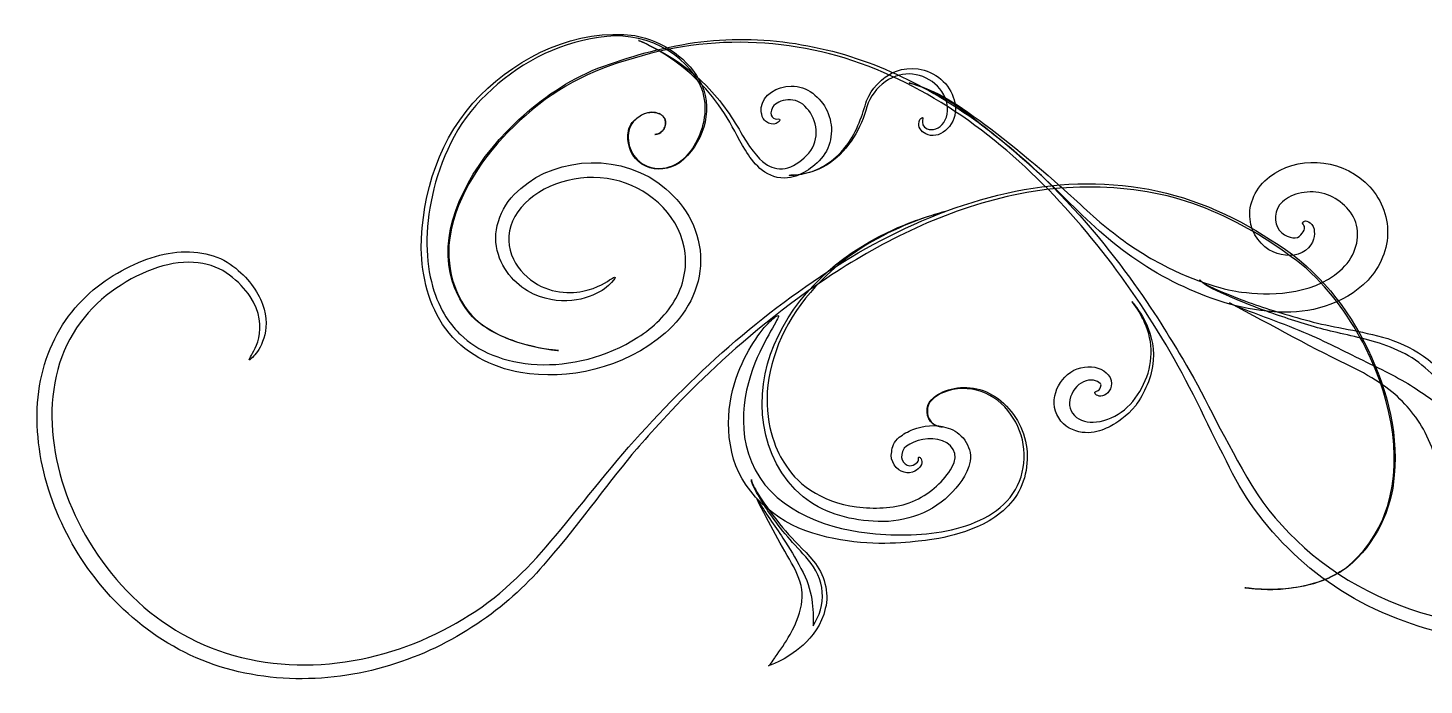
# Model space of a CAD drawing. Header units: centimetres. Extents: x -11.1 to 11.1, y -1.4 to 1.4.
# Drawn here: x -11.106 to -6.899, y -1.283 to 0.696 of the extents above; entities that cross this region are included whole.
import ezdxf

# ---------------------------------------------------------------- set-up
doc = ezdxf.new("R2010")
doc.units = ezdxf.units.CM
doc.header["$MEASUREMENT"] = 0
doc.layers.add('Camada 1', color=7, linetype='Continuous')

msp = doc.modelspace()

# ---------------------------------------------------------------- linework, layer by layer
at = {"layer": 'Camada 1'}
for points, knots in [([(-9.184, 0.21164), (-9.31034, 0.32224), (-9.51052, 0.31025), (-9.62085, 0.21304), (-9.62085, 0.21304), (-9.67858, 0.16719), (-9.70853, 0.08972), (-9.69171, 0.02624), (-9.69171, 0.02624), (-9.67726, -0.03819), (-9.62964, -0.08235), (-9.5827, -0.10526), (-9.5827, -0.10526), (-9.48798, -0.14781), (-9.40363, -0.11516), (-9.36908, -0.08907), (-9.36908, -0.08907), (-9.33283, -0.06081), (-9.32966, -0.04525), (-9.34791, -0.05933), (-9.34791, -0.05933), (-9.36013, -0.06698), (-9.38739, -0.08746), (-9.43422, -0.09661), (-9.43422, -0.09661), (-9.47952, -0.10576), (-9.54823, -0.10169), (-9.60191, -0.05383), (-9.60191, -0.05383), (-9.62839, -0.03078), (-9.65025, 0.0021), (-9.65565, 0.04068), (-9.65565, 0.04068), (-9.66134, 0.07912), (-9.64925, 0.12177), (-9.61993, 0.15554), (-9.61993, 0.15554), (-9.56056, 0.22483), (-9.4479, 0.26201), (-9.34111, 0.2392), (-9.34111, 0.2392), (-9.24406, 0.2197), (-9.14931, 0.14006), (-9.12873, 0.03605), (-9.12873, 0.03605), (-9.11801, -0.01541), (-9.12751, -0.07066), (-9.15355, -0.11823), (-9.15355, -0.11823), (-9.17977, -0.1657), (-9.2216, -0.20538), (-9.26822, -0.23552), (-9.26822, -0.23552), (-9.36209, -0.29637), (-9.47377, -0.32209), (-9.57138, -0.31765), (-9.57138, -0.31765), (-9.66957, -0.31326), (-9.75355, -0.27595), (-9.80265, -0.22719), (-9.80265, -0.22719), (-9.82768, -0.20396), (-9.86623, -0.15615), (-9.88666, -0.08183), (-9.88666, -0.08183), (-9.90806, -0.00822), (-9.91076, 0.0888), (-9.88743, 0.19249), (-9.88743, 0.19249), (-9.86409, 0.29512), (-9.81618, 0.40947), (-9.7245, 0.49628), (-9.7245, 0.49628), (-9.63571, 0.58341), (-9.51551, 0.65053), (-9.38636, 0.6672), (-9.38636, 0.6672), (-9.25695, 0.69191), (-9.12006, 0.62241), (-9.07542, 0.51247), (-9.07542, 0.51247), (-9.05409, 0.45635), (-9.06791, 0.39568), (-9.09399, 0.34991), (-9.09399, 0.34991), (-9.1159, 0.30263), (-9.1699, 0.26376), (-9.22165, 0.27472), (-9.22165, 0.27472), (-9.27391, 0.28374), (-9.30023, 0.33393), (-9.29692, 0.3718), (-9.29692, 0.3718), (-9.2984, 0.39051), (-9.28676, 0.41339), (-9.27237, 0.42236), (-9.27237, 0.42236), (-9.26004, 0.43305), (-9.24308, 0.44207), (-9.22736, 0.44218), (-9.22736, 0.44218), (-9.21929, 0.44223), (-9.21122, 0.44115), (-9.20408, 0.43808), (-9.20408, 0.43808), (-9.21609, 0.44372), (-9.22959, 0.44308), (-9.24086, 0.44059), (-9.24086, 0.44059), (-9.26187, 0.43437), (-9.27113, 0.42514), (-9.28494, 0.41162), (-9.28494, 0.41162), (-9.29854, 0.39643), (-9.29828, 0.37662), (-9.29806, 0.36111), (-9.29806, 0.36111), (-9.29679, 0.3279), (-9.27684, 0.29438), (-9.24408, 0.27978), (-9.24408, 0.27978), (-9.21212, 0.26433), (-9.1719, 0.27041), (-9.14362, 0.28904), (-9.14362, 0.28904), (-9.07208, 0.34548), (-9.04088, 0.44213), (-9.0756, 0.5246), (-9.0756, 0.5246), (-9.11336, 0.603), (-9.19069, 0.65766), (-9.2775, 0.67316), (-9.2775, 0.67316), (-9.45347, 0.69631), (-9.62432, 0.61186), (-9.74354, 0.49295), (-9.74354, 0.49295), (-9.8649, 0.36944), (-9.92023, 0.19871), (-9.92076, 0.03178), (-9.92076, 0.03178), (-9.91925, -0.05188), (-9.89941, -0.13893), (-9.84694, -0.21026), (-9.84694, -0.21026), (-9.79458, -0.28199), (-9.70909, -0.32657), (-9.62162, -0.34152), (-9.62162, -0.34152), (-9.48033, -0.36586), (-9.3114, -0.33041), (-9.18598, -0.22285), (-9.18598, -0.22285), (-9.1238, -0.16956), (-9.07869, -0.08892), (-9.07911, -0.0046), (-9.07911, -0.0046), (-9.07796, 0.0799), (-9.12114, 0.15994), (-9.184, 0.21164)], [0, 0, 0, 0, 0.0243902, 0.0243902, 0.0243902, 0.0243902, 0.0487805, 0.0487805, 0.0487805, 0.0487805, 0.0731707, 0.0731707, 0.0731707, 0.0731707, 0.097561, 0.097561, 0.097561, 0.097561, 0.1219512, 0.1219512, 0.1219512, 0.1219512, 0.1463415, 0.1463415, 0.1463415, 0.1463415, 0.1707317, 0.1707317, 0.1707317, 0.1707317, 0.195122, 0.195122, 0.195122, 0.195122, 0.2195122, 0.2195122, 0.2195122, 0.2195122, 0.2439024, 0.2439024, 0.2439024, 0.2439024, 0.2682927, 0.2682927, 0.2682927, 0.2682927, 0.2926829, 0.2926829, 0.2926829, 0.2926829, 0.3170732, 0.3170732, 0.3170732, 0.3170732, 0.3414634, 0.3414634, 0.3414634, 0.3414634, 0.3658537, 0.3658537, 0.3658537, 0.3658537, 0.3902439, 0.3902439, 0.3902439, 0.3902439, 0.4146341, 0.4146341, 0.4146341, 0.4146341, 0.4390244, 0.4390244, 0.4390244, 0.4390244, 0.4634146, 0.4634146, 0.4634146, 0.4634146, 0.4878049, 0.4878049, 0.4878049, 0.4878049, 0.5121951, 0.5121951, 0.5121951, 0.5121951, 0.5365854, 0.5365854, 0.5365854, 0.5365854, 0.5609756, 0.5609756, 0.5609756, 0.5609756, 0.5853659, 0.5853659, 0.5853659, 0.5853659, 0.6097561, 0.6097561, 0.6097561, 0.6097561, 0.6341463, 0.6341463, 0.6341463, 0.6341463, 0.6585366, 0.6585366, 0.6585366, 0.6585366, 0.6829268, 0.6829268, 0.6829268, 0.6829268, 0.7073171, 0.7073171, 0.7073171, 0.7073171, 0.7317073, 0.7317073, 0.7317073, 0.7317073, 0.7560976, 0.7560976, 0.7560976, 0.7560976, 0.7804878, 0.7804878, 0.7804878, 0.7804878, 0.804878, 0.804878, 0.804878, 0.804878, 0.8292683, 0.8292683, 0.8292683, 0.8292683, 0.8536585, 0.8536585, 0.8536585, 0.8536585, 0.8780488, 0.8780488, 0.8780488, 0.8780488, 0.902439, 0.902439, 0.902439, 0.902439, 0.9268293, 0.9268293, 0.9268293, 0.9268293, 0.9512195, 0.9512195, 0.9512195, 0.9512195, 1, 1, 1, 1]), ([(-5.94283, -0.19508), (-6.01249, -0.12732), (-6.09737, -0.08041), (-6.18225, -0.07303), (-6.18225, -0.07303), (-6.34793, -0.06321), (-6.45308, -0.18363), (-6.44612, -0.25768), (-6.44612, -0.25768), (-6.44506, -0.29443), (-6.4308, -0.31483), (-6.42577, -0.32282), (-6.42577, -0.32282), (-6.42016, -0.33102), (-6.4199, -0.32663), (-6.42503, -0.30962), (-6.42503, -0.30962), (-6.43082, -0.29025), (-6.44609, -0.23038), (-6.39066, -0.17521), (-6.39066, -0.17521), (-6.33909, -0.1229), (-6.23149, -0.07335), (-6.11854, -0.1206), (-6.11854, -0.1206), (-6.01175, -0.16397), (-5.89102, -0.26821), (-5.86883, -0.41656), (-5.86883, -0.41656), (-5.84557, -0.56534), (-5.92725, -0.73266), (-6.05676, -0.85931), (-6.05676, -0.85931), (-6.17598, -0.97697), (-6.34505, -1.06987), (-6.52973, -1.09537), (-6.52973, -1.09537), (-6.71444, -1.12215), (-6.90877, -1.08254), (-7.06879, -0.99943), (-7.06879, -0.99943), (-7.23029, -0.91714), (-7.35716, -0.79165), (-7.43286, -0.65701), (-7.43286, -0.65701), (-7.5112, -0.52334), (-7.56785, -0.39671), (-7.62542, -0.30228), (-7.62542, -0.30228), (-7.68212, -0.20856), (-7.81738, 0.02646), (-8.06386, 0.26292), (-8.06386, 0.26292), (-8.18729, 0.37952), (-8.34064, 0.49475), (-8.52286, 0.57187), (-8.52286, 0.57187), (-8.70415, 0.6486), (-8.91558, 0.68239), (-9.11656, 0.64913), (-9.11656, 0.64913), (-9.21657, 0.63251), (-9.31457, 0.60431), (-9.40551, 0.56804), (-9.40551, 0.56804), (-9.49507, 0.52891), (-9.5736, 0.47181), (-9.63932, 0.40858), (-9.63932, 0.40858), (-9.76994, 0.28317), (-9.85509, 0.12222), (-9.83786, -0.01621), (-9.83786, -0.01621), (-9.83027, -0.08413), (-9.79775, -0.14258), (-9.75949, -0.18083), (-9.75949, -0.18083), (-9.71866, -0.21806), (-9.6707, -0.2366), (-9.63254, -0.2497), (-9.63254, -0.2497), (-9.56613, -0.2711), (-9.52208, -0.27394), (-9.51041, -0.27489), (-9.51041, -0.27489), (-9.60471, -0.2646), (-9.70459, -0.23502), (-9.76899, -0.16959), (-9.76899, -0.16959), (-9.8308, -0.09881), (-9.85143, 0.00117), (-9.82953, 0.09277), (-9.82953, 0.09277), (-9.80133, 0.21813), (-9.7193, 0.32854), (-9.62358, 0.41739), (-9.62358, 0.41739), (-9.52642, 0.50804), (-9.40961, 0.57177), (-9.2792, 0.60514), (-9.2792, 0.60514), (-9.02396, 0.68552), (-8.74395, 0.66298), (-8.50572, 0.5522), (-8.50572, 0.5522), (-8.26561, 0.44375), (-8.06601, 0.26462), (-7.90075, 0.06346), (-7.90075, 0.06346), (-7.81804, -0.03772), (-7.74335, -0.14556), (-7.67675, -0.25822), (-7.67675, -0.25822), (-7.60894, -0.3703), (-7.5561, -0.49015), (-7.4944, -0.609), (-7.4944, -0.609), (-7.40415, -0.80527), (-7.22098, -0.99275), (-6.98145, -1.08226), (-6.98145, -1.08226), (-6.74629, -1.17743), (-6.45342, -1.17031), (-6.22826, -1.0421), (-6.22826, -1.0421), (-6.11457, -0.98143), (-6.01744, -0.89716), (-5.94484, -0.80009), (-5.94484, -0.80009), (-5.87253, -0.7036), (-5.82366, -0.59073), (-5.82228, -0.47817), (-5.82228, -0.47817), (-5.81832, -0.36491), (-5.87219, -0.26207), (-5.94283, -0.19508)], [0, 0, 0, 0, 0.0285714, 0.0285714, 0.0285714, 0.0285714, 0.0571429, 0.0571429, 0.0571429, 0.0571429, 0.0857143, 0.0857143, 0.0857143, 0.0857143, 0.1142857, 0.1142857, 0.1142857, 0.1142857, 0.1428571, 0.1428571, 0.1428571, 0.1428571, 0.1714286, 0.1714286, 0.1714286, 0.1714286, 0.2, 0.2, 0.2, 0.2, 0.2285714, 0.2285714, 0.2285714, 0.2285714, 0.2571429, 0.2571429, 0.2571429, 0.2571429, 0.2857143, 0.2857143, 0.2857143, 0.2857143, 0.3142857, 0.3142857, 0.3142857, 0.3142857, 0.3428571, 0.3428571, 0.3428571, 0.3428571, 0.3714286, 0.3714286, 0.3714286, 0.3714286, 0.4, 0.4, 0.4, 0.4, 0.4285714, 0.4285714, 0.4285714, 0.4285714, 0.4571429, 0.4571429, 0.4571429, 0.4571429, 0.4857143, 0.4857143, 0.4857143, 0.4857143, 0.5142857, 0.5142857, 0.5142857, 0.5142857, 0.5428571, 0.5428571, 0.5428571, 0.5428571, 0.5714286, 0.5714286, 0.5714286, 0.5714286, 0.6, 0.6, 0.6, 0.6, 0.6285714, 0.6285714, 0.6285714, 0.6285714, 0.6571429, 0.6571429, 0.6571429, 0.6571429, 0.6857143, 0.6857143, 0.6857143, 0.6857143, 0.7142857, 0.7142857, 0.7142857, 0.7142857, 0.7428571, 0.7428571, 0.7428571, 0.7428571, 0.7714286, 0.7714286, 0.7714286, 0.7714286, 0.8, 0.8, 0.8, 0.8, 0.8285714, 0.8285714, 0.8285714, 0.8285714, 0.8571429, 0.8571429, 0.8571429, 0.8571429, 0.8857143, 0.8857143, 0.8857143, 0.8857143, 0.9142857, 0.9142857, 0.9142857, 0.9142857, 0.9428571, 0.9428571, 0.9428571, 0.9428571, 1, 1, 1, 1]), ([(-9.26401, 0.65786), (-9.26475, 0.6582), (-9.26544, 0.65857), (-9.26618, 0.65892), (-9.26618, 0.65892), (-9.26629, 0.65889), (-9.26539, 0.65844), (-9.26401, 0.65786)], [0, 0, 0, 0, 0.3333333, 0.3333333, 0.3333333, 0.3333333, 1, 1, 1, 1]), ([(-8.69791, 0.44622), (-8.71767, 0.48739), (-8.75794, 0.52216), (-8.80626, 0.52126), (-8.80626, 0.52126), (-8.84965, 0.52118), (-8.89135, 0.49388), (-8.89635, 0.45675), (-8.89635, 0.45675), (-8.89738, 0.44926), (-8.89619, 0.43939), (-8.89511, 0.43619), (-8.89511, 0.43619), (-8.89334, 0.42629), (-8.88857, 0.41918), (-8.88318, 0.41513), (-8.88318, 0.41513), (-8.8727, 0.40637), (-8.85976, 0.40516), (-8.85143, 0.40804), (-8.85143, 0.40804), (-8.83526, 0.41664), (-8.83892, 0.42317), (-8.84564, 0.42209), (-8.84564, 0.42209), (-8.8545, 0.4187), (-8.87832, 0.43019), (-8.86141, 0.45852), (-8.86141, 0.45852), (-8.84598, 0.48114), (-8.78997, 0.49427), (-8.75888, 0.45363), (-8.75888, 0.45363), (-8.72747, 0.42207), (-8.71819, 0.35925), (-8.75314, 0.31949), (-8.75314, 0.31949), (-8.77079, 0.29909), (-8.79338, 0.28155), (-8.81582, 0.27485), (-8.81582, 0.27485), (-8.83863, 0.2676), (-8.86175, 0.27437), (-8.87734, 0.28348), (-8.87734, 0.28348), (-8.89417, 0.29144), (-8.9252, 0.3246), (-8.95253, 0.37272), (-8.95253, 0.37272), (-8.97936, 0.4209), (-9.01611, 0.47593), (-9.06146, 0.52152), (-9.06146, 0.52152), (-9.14353, 0.60814), (-9.24863, 0.65106), (-9.26403, 0.65789), (-9.26403, 0.65789), (-9.23614, 0.64495), (-9.20897, 0.63085), (-9.18312, 0.6145), (-9.18312, 0.6145), (-9.11221, 0.56828), (-9.05183, 0.50838), (-9.00733, 0.43879), (-9.00733, 0.43879), (-8.98431, 0.40479), (-8.96804, 0.36629), (-8.94433, 0.32819), (-8.94433, 0.32819), (-8.9216, 0.29334), (-8.88914, 0.24487), (-8.82596, 0.24379), (-8.82596, 0.24379), (-8.80225, 0.24424), (-8.78, 0.25318), (-8.7613, 0.26472), (-8.7613, 0.26472), (-8.74299, 0.27631), (-8.72508, 0.28949), (-8.70997, 0.31002), (-8.70997, 0.31002), (-8.68056, 0.34978), (-8.67794, 0.4042), (-8.69791, 0.44622)], [0, 0, 0, 0, 0.0454545, 0.0454545, 0.0454545, 0.0454545, 0.0909091, 0.0909091, 0.0909091, 0.0909091, 0.1363636, 0.1363636, 0.1363636, 0.1363636, 0.1818182, 0.1818182, 0.1818182, 0.1818182, 0.2272727, 0.2272727, 0.2272727, 0.2272727, 0.2727273, 0.2727273, 0.2727273, 0.2727273, 0.3181818, 0.3181818, 0.3181818, 0.3181818, 0.3636364, 0.3636364, 0.3636364, 0.3636364, 0.4090909, 0.4090909, 0.4090909, 0.4090909, 0.4545455, 0.4545455, 0.4545455, 0.4545455, 0.5, 0.5, 0.5, 0.5, 0.5454545, 0.5454545, 0.5454545, 0.5454545, 0.5909091, 0.5909091, 0.5909091, 0.5909091, 0.6363636, 0.6363636, 0.6363636, 0.6363636, 0.6818182, 0.6818182, 0.6818182, 0.6818182, 0.7272727, 0.7272727, 0.7272727, 0.7272727, 0.7727273, 0.7727273, 0.7727273, 0.7727273, 0.8181818, 0.8181818, 0.8181818, 0.8181818, 0.8636364, 0.8636364, 0.8636364, 0.8636364, 0.9090909, 0.9090909, 0.9090909, 0.9090909, 1, 1, 1, 1]), ([(-8.3121, 0.46154), (-8.3153, 0.50972), (-8.35671, 0.55605), (-8.40521, 0.56888), (-8.40521, 0.56888), (-8.45408, 0.58425), (-8.50086, 0.56539), (-8.5225, 0.54769), (-8.5225, 0.54769), (-8.53388, 0.53949), (-8.56248, 0.51697), (-8.57902, 0.47715), (-8.57902, 0.47715), (-8.59116, 0.43701), (-8.60646, 0.38465), (-8.63855, 0.34361), (-8.63855, 0.34361), (-8.6689, 0.30144), (-8.71377, 0.2723), (-8.75042, 0.26201), (-8.75042, 0.26201), (-8.7732, 0.25526), (-8.79151, 0.25336), (-8.80209, 0.25272), (-8.80209, 0.25272), (-8.77955, 0.25388), (-8.75706, 0.25806), (-8.73565, 0.26582), (-8.73565, 0.26582), (-8.66808, 0.29074), (-8.62114, 0.34951), (-8.59465, 0.4115), (-8.59465, 0.4115), (-8.58031, 0.44359), (-8.57711, 0.4764), (-8.55652, 0.50109), (-8.55652, 0.50109), (-8.53803, 0.52668), (-8.51075, 0.54665), (-8.47987, 0.55406), (-8.47987, 0.55406), (-8.43042, 0.56882), (-8.36205, 0.53916), (-8.34223, 0.48553), (-8.34223, 0.48553), (-8.33114, 0.46008), (-8.33315, 0.43129), (-8.34601, 0.41184), (-8.34601, 0.41184), (-8.35913, 0.39189), (-8.38109, 0.3858), (-8.39647, 0.39266), (-8.39647, 0.39266), (-8.41031, 0.39732), (-8.41174, 0.41158), (-8.41073, 0.41817), (-8.41073, 0.41817), (-8.40959, 0.42494), (-8.40822, 0.42854), (-8.41282, 0.42603), (-8.41282, 0.42603), (-8.41586, 0.4246), (-8.42094, 0.41815), (-8.42134, 0.40679), (-8.42134, 0.40679), (-8.42272, 0.39573), (-8.41174, 0.37896), (-8.39345, 0.3748), (-8.39345, 0.3748), (-8.35411, 0.3601), (-8.30411, 0.40955), (-8.3121, 0.46154)], [0, 0, 0, 0, 0.0526316, 0.0526316, 0.0526316, 0.0526316, 0.1052632, 0.1052632, 0.1052632, 0.1052632, 0.1578947, 0.1578947, 0.1578947, 0.1578947, 0.2105263, 0.2105263, 0.2105263, 0.2105263, 0.2631579, 0.2631579, 0.2631579, 0.2631579, 0.3157895, 0.3157895, 0.3157895, 0.3157895, 0.3684211, 0.3684211, 0.3684211, 0.3684211, 0.4210526, 0.4210526, 0.4210526, 0.4210526, 0.4736842, 0.4736842, 0.4736842, 0.4736842, 0.5263158, 0.5263158, 0.5263158, 0.5263158, 0.5789474, 0.5789474, 0.5789474, 0.5789474, 0.6315789, 0.6315789, 0.6315789, 0.6315789, 0.6842105, 0.6842105, 0.6842105, 0.6842105, 0.7368421, 0.7368421, 0.7368421, 0.7368421, 0.7894737, 0.7894737, 0.7894737, 0.7894737, 0.8421053, 0.8421053, 0.8421053, 0.8421053, 0.8947368, 0.8947368, 0.8947368, 0.8947368, 1, 1, 1, 1]), ([(-7.07702, 0.23143), (-7.156, 0.30588), (-7.28596, 0.31004), (-7.36438, 0.24805), (-7.36438, 0.24805), (-7.40558, 0.21797), (-7.42992, 0.16486), (-7.42349, 0.12039), (-7.42349, 0.12039), (-7.41976, 0.07536), (-7.38912, 0.03662), (-7.35409, 0.02167), (-7.35409, 0.02167), (-7.32382, 0.00706), (-7.28228, 0.00635), (-7.25659, 0.02606), (-7.25659, 0.02606), (-7.22846, 0.04791), (-7.22804, 0.07249), (-7.23063, 0.09043), (-7.23063, 0.09043), (-7.23621, 0.11416), (-7.25862, 0.1171), (-7.26182, 0.11366), (-7.26182, 0.11366), (-7.26743, 0.11157), (-7.265, 0.10683), (-7.26134, 0.1012), (-7.26134, 0.1012), (-7.25562, 0.0949), (-7.26118, 0.08067), (-7.27531, 0.06815), (-7.27531, 0.06815), (-7.28722, 0.05907), (-7.31701, 0.06458), (-7.33548, 0.08733), (-7.33548, 0.08733), (-7.35263, 0.10794), (-7.35268, 0.14985), (-7.32558, 0.17268), (-7.32558, 0.17268), (-7.29806, 0.19787), (-7.24451, 0.21147), (-7.19816, 0.19618), (-7.19816, 0.19618), (-7.15501, 0.18314), (-7.11376, 0.14705), (-7.10267, 0.1018), (-7.10267, 0.1018), (-7.09084, 0.05605), (-7.11026, 0.00097), (-7.15249, -0.03486), (-7.15249, -0.03486), (-7.24054, -0.11241), (-7.37321, -0.10886), (-7.44922, -0.09921), (-7.44922, -0.09921), (-7.48883, -0.09476), (-7.58384, -0.07167), (-7.69168, -0.01457), (-7.69168, -0.01457), (-7.74573, 0.01348), (-7.80169, 0.05126), (-7.8557, 0.09481), (-7.8557, 0.09481), (-7.91012, 0.13892), (-7.95979, 0.18927), (-8.01265, 0.23462), (-8.01265, 0.23462), (-8.11695, 0.32606), (-8.22397, 0.41001), (-8.30586, 0.46449), (-8.30586, 0.46449), (-8.38838, 0.51913), (-8.45109, 0.53003), (-8.45056, 0.53048), (-8.45056, 0.53048), (-8.3874, 0.51373), (-8.33004, 0.47846), (-8.27628, 0.43848), (-8.27628, 0.43848), (-8.20363, 0.38313), (-8.13251, 0.32405), (-8.06512, 0.26314), (-8.06512, 0.26314), (-7.99665, 0.20197), (-7.9364, 0.1364), (-7.86409, 0.07272), (-7.86409, 0.07272), (-7.79233, 0.01083), (-7.71084, -0.04346), (-7.62245, -0.08397), (-7.62245, -0.08397), (-7.53408, -0.1244), (-7.43811, -0.15612), (-7.33236, -0.15993), (-7.33236, -0.15993), (-7.24888, -0.16273), (-7.14302, -0.14194), (-7.06786, -0.06293), (-7.06786, -0.06293), (-7.0314, -0.02353), (-7.0073, 0.03063), (-7.00907, 0.08643), (-7.00907, 0.08643), (-7.00958, 0.14227), (-7.03688, 0.19648), (-7.07702, 0.23143)], [0, 0, 0, 0, 0.0357143, 0.0357143, 0.0357143, 0.0357143, 0.0714286, 0.0714286, 0.0714286, 0.0714286, 0.1071429, 0.1071429, 0.1071429, 0.1071429, 0.1428571, 0.1428571, 0.1428571, 0.1428571, 0.1785714, 0.1785714, 0.1785714, 0.1785714, 0.2142857, 0.2142857, 0.2142857, 0.2142857, 0.25, 0.25, 0.25, 0.25, 0.2857143, 0.2857143, 0.2857143, 0.2857143, 0.3214286, 0.3214286, 0.3214286, 0.3214286, 0.3571429, 0.3571429, 0.3571429, 0.3571429, 0.3928571, 0.3928571, 0.3928571, 0.3928571, 0.4285714, 0.4285714, 0.4285714, 0.4285714, 0.4642857, 0.4642857, 0.4642857, 0.4642857, 0.5, 0.5, 0.5, 0.5, 0.5357143, 0.5357143, 0.5357143, 0.5357143, 0.5714286, 0.5714286, 0.5714286, 0.5714286, 0.6071429, 0.6071429, 0.6071429, 0.6071429, 0.6428571, 0.6428571, 0.6428571, 0.6428571, 0.6785714, 0.6785714, 0.6785714, 0.6785714, 0.7142857, 0.7142857, 0.7142857, 0.7142857, 0.75, 0.75, 0.75, 0.75, 0.7857143, 0.7857143, 0.7857143, 0.7857143, 0.8214286, 0.8214286, 0.8214286, 0.8214286, 0.8571429, 0.8571429, 0.8571429, 0.8571429, 0.8928571, 0.8928571, 0.8928571, 0.8928571, 0.9285714, 0.9285714, 0.9285714, 0.9285714, 1, 1, 1, 1]), ([(-9.20411, 0.43815), (-9.20144, 0.43688), (-9.19871, 0.43566), (-9.19625, 0.4337), (-9.19625, 0.4337), (-9.19869, 0.43556), (-9.20136, 0.43696), (-9.20411, 0.43815)], [0, 0, 0, 0, 0.3333333, 0.3333333, 0.3333333, 0.3333333, 1, 1, 1, 1]), ([(-9.19414, 0.43188), (-9.19483, 0.43252), (-9.19557, 0.4331), (-9.19626, 0.43368), (-9.19626, 0.43368), (-9.19626, 0.43368), (-9.19414, 0.43188), (-9.19414, 0.43188)], [0, 0, 0, 0, 0.3333333, 0.3333333, 0.3333333, 0.3333333, 1, 1, 1, 1]), ([(-9.19414, 0.43188), (-9.19414, 0.43188), (-9.19414, 0.43188), (-9.19414, 0.43188), (-9.19414, 0.43188), (-9.19414, 0.43188), (-9.19414, 0.43188), (-9.19414, 0.43188)], [0, 0, 0, 0, 0.3333333, 0.3333333, 0.3333333, 0.3333333, 1, 1, 1, 1]), ([(-9.19028, 0.3909), (-9.18419, 0.4005), (-9.18271, 0.41291), (-9.18676, 0.42321), (-9.18676, 0.42321), (-9.18898, 0.4267), (-9.1915, 0.42948), (-9.19412, 0.43189), (-9.19412, 0.43189), (-9.19158, 0.42959), (-9.1892, 0.427), (-9.18727, 0.42366), (-9.18727, 0.42366), (-9.18229, 0.40952), (-9.18557, 0.39931), (-9.19028, 0.3909)], [0, 0, 0, 0, 0.2, 0.2, 0.2, 0.2, 0.4, 0.4, 0.4, 0.4, 0.6, 0.6, 0.6, 0.6, 1, 1, 1, 1]), ([(-9.19496, 0.38505), (-9.20017, 0.37986), (-9.20721, 0.3764), (-9.21597, 0.37582), (-9.21597, 0.37582), (-9.21261, 0.37587), (-9.20353, 0.37632), (-9.19496, 0.38505)], [0, 0, 0, 0, 0.3333333, 0.3333333, 0.3333333, 0.3333333, 1, 1, 1, 1]), ([(-9.1916, 0.3891), (-9.19271, 0.38762), (-9.1938, 0.38619), (-9.19496, 0.38505), (-9.19496, 0.38505), (-9.19496, 0.38505), (-9.1916, 0.3891), (-9.1916, 0.3891)], [0, 0, 0, 0, 0.3333333, 0.3333333, 0.3333333, 0.3333333, 1, 1, 1, 1]), ([(-9.1916, 0.3891), (-9.1916, 0.3891), (-9.1916, 0.3891), (-9.1916, 0.3891), (-9.1916, 0.3891), (-9.1916, 0.3891), (-9.1916, 0.3891), (-9.1916, 0.3891)], [0, 0, 0, 0, 0.3333333, 0.3333333, 0.3333333, 0.3333333, 1, 1, 1, 1]), ([(-9.19051, 0.39042), (-9.19043, 0.39058), (-9.19038, 0.39076), (-9.19027, 0.39092), (-9.19027, 0.39092), (-9.19067, 0.39031), (-9.19114, 0.38973), (-9.19159, 0.38912), (-9.19159, 0.38912), (-9.19125, 0.3896), (-9.19088, 0.38992), (-9.19051, 0.39042)], [0, 0, 0, 0, 0.25, 0.25, 0.25, 0.25, 0.5, 0.5, 0.5, 0.5, 1, 1, 1, 1]), ([(-9.21732, 0.3756), (-9.21766, 0.37581), (-9.21706, 0.37579), (-9.21597, 0.37584), (-9.21597, 0.37584), (-9.21597, 0.37584), (-9.21732, 0.3756), (-9.21732, 0.3756)], [0, 0, 0, 0, 0.3333333, 0.3333333, 0.3333333, 0.3333333, 1, 1, 1, 1]), ([(-9.21732, 0.3756), (-9.21732, 0.3756), (-9.21732, 0.3756), (-9.21732, 0.3756), (-9.21732, 0.3756), (-9.21732, 0.3756), (-9.21732, 0.3756), (-9.21732, 0.3756)], [0, 0, 0, 0, 0.3333333, 0.3333333, 0.3333333, 0.3333333, 1, 1, 1, 1]), ([(-8.80295, 0.25268), (-8.80877, 0.25236), (-8.81205, 0.25244), (-8.81197, 0.25223), (-8.81197, 0.25223), (-8.80898, 0.25223), (-8.80597, 0.25252), (-8.80295, 0.25268)], [0, 0, 0, 0, 0.3333333, 0.3333333, 0.3333333, 0.3333333, 1, 1, 1, 1]), ([(-8.80203, 0.2527), (-8.80232, 0.2527), (-8.80264, 0.25267), (-8.80296, 0.25265), (-8.80296, 0.25265), (-8.80263, 0.2527), (-8.8024, 0.2527), (-8.80203, 0.2527)], [0, 0, 0, 0, 0.3333333, 0.3333333, 0.3333333, 0.3333333, 1, 1, 1, 1]), ([(-7.08014, -0.24821), (-7.14327, -0.12526), (-7.23945, -0.01358), (-7.36152, 0.05791), (-7.36152, 0.05791), (-7.47884, 0.13469), (-7.6124, 0.19359), (-7.75485, 0.21462), (-7.75485, 0.21462), (-7.89667, 0.2374), (-8.04359, 0.22758), (-8.18308, 0.19282), (-8.18308, 0.19282), (-8.46375, 0.12292), (-8.7132, -0.03186), (-8.93272, -0.2121), (-8.93272, -0.2121), (-9.04287, -0.30285), (-9.14571, -0.40191), (-9.24241, -0.50671), (-9.24241, -0.50671), (-9.33999, -0.61106), (-9.42545, -0.72555), (-9.51633, -0.83347), (-9.51633, -0.83347), (-9.58962, -0.92102), (-9.67116, -1.00735), (-9.77605, -1.07247), (-9.77605, -1.07247), (-9.87924, -1.13835), (-9.99909, -1.18772), (-10.12607, -1.20926), (-10.12607, -1.20926), (-10.25267, -1.23167), (-10.38613, -1.22558), (-10.50887, -1.18685), (-10.50887, -1.18685), (-10.6319, -1.14793), (-10.7398, -1.07504), (-10.82417, -0.98204), (-10.82417, -0.98204), (-10.99078, -0.79863), (-11.07238, -0.54273), (-11.01618, -0.33281), (-11.01618, -0.33281), (-10.98856, -0.22809), (-10.92125, -0.14252), (-10.84076, -0.08826), (-10.84076, -0.08826), (-10.76046, -0.03323), (-10.67074, -0.00142), (-10.59277, -0.01108), (-10.59277, -0.01108), (-10.51935, -0.01841), (-10.46762, -0.06844), (-10.43675, -0.11226), (-10.43675, -0.11226), (-10.40553, -0.1579), (-10.40262, -0.20478), (-10.41053, -0.23704), (-10.41053, -0.23704), (-10.41828, -0.2699), (-10.43347, -0.2889), (-10.43746, -0.298), (-10.43746, -0.298), (-10.44183, -0.30705), (-10.43839, -0.30557), (-10.42508, -0.29131), (-10.42508, -0.29131), (-10.41045, -0.27538), (-10.36928, -0.21831), (-10.39912, -0.13534), (-10.39912, -0.13534), (-10.41367, -0.09576), (-10.44368, -0.0548), (-10.48821, -0.02123), (-10.48821, -0.02123), (-10.53322, 0.01414), (-10.60158, 0.02917), (-10.67003, 0.01915), (-10.67003, 0.01915), (-10.73951, 0.0101), (-10.80838, -0.02191), (-10.87344, -0.0656), (-10.87344, -0.0656), (-10.93826, -0.11042), (-10.99652, -0.17519), (-11.03256, -0.25488), (-11.03256, -0.25488), (-11.10614, -0.41561), (-11.08712, -0.61741), (-11.00433, -0.79566), (-11.00433, -0.79566), (-10.92824, -0.96063), (-10.78862, -1.11819), (-10.59933, -1.20053), (-10.59933, -1.20053), (-10.41029, -1.28292), (-10.18729, -1.28088), (-9.99849, -1.21797), (-9.99849, -1.21797), (-9.80751, -1.15717), (-9.64948, -1.03869), (-9.54248, -0.90992), (-9.54248, -0.90992), (-9.43355, -0.78242), (-9.34891, -0.6615), (-9.27139, -0.57168), (-9.27139, -0.57168), (-9.19411, -0.48326), (-9.00413, -0.26286), (-8.69881, -0.05722), (-8.69881, -0.05722), (-8.54646, 0.0438), (-8.36297, 0.14064), (-8.1552, 0.18823), (-8.1552, 0.18823), (-7.94914, 0.23668), (-7.71689, 0.22731), (-7.5207, 0.13746), (-7.5207, 0.13746), (-7.42317, 0.09282), (-7.33316, 0.03742), (-7.25358, -0.0287), (-7.25358, -0.0287), (-7.17656, -0.09781), (-7.11915, -0.18131), (-7.07573, -0.2664), (-7.07573, -0.2664), (-6.98982, -0.43621), (-6.96201, -0.62428), (-7.01839, -0.76948), (-7.01839, -0.76948), (-7.04548, -0.84121), (-7.09189, -0.89733), (-7.14261, -0.9358), (-7.14261, -0.9358), (-7.13814, -0.93281), (-7.13343, -0.93032), (-7.12909, -0.9271), (-7.12909, -0.9271), (-7.04532, -0.8582), (-6.99706, -0.75457), (-6.98873, -0.65103), (-6.98873, -0.65103), (-6.97608, -0.50988), (-7.01659, -0.37124), (-7.08014, -0.24821)], [0, 0, 0, 0, 0.0263158, 0.0263158, 0.0263158, 0.0263158, 0.0526316, 0.0526316, 0.0526316, 0.0526316, 0.0789474, 0.0789474, 0.0789474, 0.0789474, 0.1052632, 0.1052632, 0.1052632, 0.1052632, 0.1315789, 0.1315789, 0.1315789, 0.1315789, 0.1578947, 0.1578947, 0.1578947, 0.1578947, 0.1842105, 0.1842105, 0.1842105, 0.1842105, 0.2105263, 0.2105263, 0.2105263, 0.2105263, 0.2368421, 0.2368421, 0.2368421, 0.2368421, 0.2631579, 0.2631579, 0.2631579, 0.2631579, 0.2894737, 0.2894737, 0.2894737, 0.2894737, 0.3157895, 0.3157895, 0.3157895, 0.3157895, 0.3421053, 0.3421053, 0.3421053, 0.3421053, 0.3684211, 0.3684211, 0.3684211, 0.3684211, 0.3947368, 0.3947368, 0.3947368, 0.3947368, 0.4210526, 0.4210526, 0.4210526, 0.4210526, 0.4473684, 0.4473684, 0.4473684, 0.4473684, 0.4736842, 0.4736842, 0.4736842, 0.4736842, 0.5, 0.5, 0.5, 0.5, 0.5263158, 0.5263158, 0.5263158, 0.5263158, 0.5526316, 0.5526316, 0.5526316, 0.5526316, 0.5789474, 0.5789474, 0.5789474, 0.5789474, 0.6052632, 0.6052632, 0.6052632, 0.6052632, 0.6315789, 0.6315789, 0.6315789, 0.6315789, 0.6578947, 0.6578947, 0.6578947, 0.6578947, 0.6842105, 0.6842105, 0.6842105, 0.6842105, 0.7105263, 0.7105263, 0.7105263, 0.7105263, 0.7368421, 0.7368421, 0.7368421, 0.7368421, 0.7631579, 0.7631579, 0.7631579, 0.7631579, 0.7894737, 0.7894737, 0.7894737, 0.7894737, 0.8157895, 0.8157895, 0.8157895, 0.8157895, 0.8421053, 0.8421053, 0.8421053, 0.8421053, 0.8684211, 0.8684211, 0.8684211, 0.8684211, 0.8947368, 0.8947368, 0.8947368, 0.8947368, 0.9210526, 0.9210526, 0.9210526, 0.9210526, 0.9473684, 0.9473684, 0.9473684, 0.9473684, 1, 1, 1, 1]), ([(-8.33326, -0.50885), (-8.37131, -0.49589), (-8.40909, -0.50136), (-8.43944, -0.51322), (-8.43944, -0.51322), (-8.45479, -0.51925), (-8.46865, -0.52722), (-8.48048, -0.53677), (-8.48048, -0.53677), (-8.49665, -0.54928), (-8.50207, -0.56736), (-8.50313, -0.58043), (-8.50313, -0.58043), (-8.51012, -0.60858), (-8.48829, -0.63721), (-8.46611, -0.64192), (-8.46611, -0.64192), (-8.45627, -0.64565), (-8.4415, -0.64361), (-8.43404, -0.63882), (-8.43404, -0.63882), (-8.42618, -0.63448), (-8.42041, -0.62937), (-8.4166, -0.62318), (-8.4166, -0.62318), (-8.40771, -0.60992), (-8.41565, -0.59744), (-8.41919, -0.59691), (-8.41919, -0.59691), (-8.4226, -0.59474), (-8.42295, -0.59789), (-8.42255, -0.603), (-8.42255, -0.603), (-8.41998, -0.60903), (-8.43353, -0.6225), (-8.45009, -0.62224), (-8.45009, -0.62224), (-8.46983, -0.62026), (-8.48237, -0.59541), (-8.46575, -0.56953), (-8.46575, -0.56953), (-8.45009, -0.55249), (-8.40251, -0.53468), (-8.36449, -0.54312), (-8.36449, -0.54312), (-8.32311, -0.54905), (-8.29707, -0.58865), (-8.32194, -0.62726), (-8.32194, -0.62726), (-8.34594, -0.66777), (-8.38383, -0.70444), (-8.4319, -0.72611), (-8.4319, -0.72611), (-8.47982, -0.74855), (-8.53556, -0.75257), (-8.58954, -0.74815), (-8.58954, -0.74815), (-8.69868, -0.74151), (-8.78613, -0.68095), (-8.82063, -0.62332), (-8.82063, -0.62332), (-8.84013, -0.59739), (-8.88088, -0.5227), (-8.87873, -0.41872), (-8.87873, -0.41872), (-8.87884, -0.31551), (-8.82952, -0.19277), (-8.74813, -0.10016), (-8.74813, -0.10016), (-8.66875, -0.00531), (-8.56295, 0.05774), (-8.48228, 0.09365), (-8.48228, 0.09365), (-8.40084, 0.12977), (-8.34382, 0.14217), (-8.34414, 0.14284), (-8.34414, 0.14284), (-8.40298, 0.12755), (-8.46056, 0.10694), (-8.51551, 0.08066), (-8.51551, 0.08066), (-8.66418, 0.0106), (-8.79361, -0.10661), (-8.85746, -0.2583), (-8.85746, -0.2583), (-8.92093, -0.40615), (-8.90712, -0.60123), (-8.77007, -0.71627), (-8.77007, -0.71627), (-8.71496, -0.76109), (-8.6378, -0.78535), (-8.55885, -0.78977), (-8.55885, -0.78977), (-8.47955, -0.79631), (-8.38962, -0.77022), (-8.33096, -0.71227), (-8.33096, -0.71227), (-8.30262, -0.68229), (-8.27627, -0.65528), (-8.26717, -0.60826), (-8.26717, -0.60826), (-8.25913, -0.56235), (-8.2958, -0.51924), (-8.33326, -0.50885)], [0, 0, 0, 0, 0.037037, 0.037037, 0.037037, 0.037037, 0.0740741, 0.0740741, 0.0740741, 0.0740741, 0.1111111, 0.1111111, 0.1111111, 0.1111111, 0.1481481, 0.1481481, 0.1481481, 0.1481481, 0.1851852, 0.1851852, 0.1851852, 0.1851852, 0.2222222, 0.2222222, 0.2222222, 0.2222222, 0.2592593, 0.2592593, 0.2592593, 0.2592593, 0.2962963, 0.2962963, 0.2962963, 0.2962963, 0.3333333, 0.3333333, 0.3333333, 0.3333333, 0.3703704, 0.3703704, 0.3703704, 0.3703704, 0.4074074, 0.4074074, 0.4074074, 0.4074074, 0.4444444, 0.4444444, 0.4444444, 0.4444444, 0.4814815, 0.4814815, 0.4814815, 0.4814815, 0.5185185, 0.5185185, 0.5185185, 0.5185185, 0.5555556, 0.5555556, 0.5555556, 0.5555556, 0.5925926, 0.5925926, 0.5925926, 0.5925926, 0.6296296, 0.6296296, 0.6296296, 0.6296296, 0.6666667, 0.6666667, 0.6666667, 0.6666667, 0.7037037, 0.7037037, 0.7037037, 0.7037037, 0.7407407, 0.7407407, 0.7407407, 0.7407407, 0.7777778, 0.7777778, 0.7777778, 0.7777778, 0.8148148, 0.8148148, 0.8148148, 0.8148148, 0.8518519, 0.8518519, 0.8518519, 0.8518519, 0.8888889, 0.8888889, 0.8888889, 0.8888889, 0.9259259, 0.9259259, 0.9259259, 0.9259259, 1, 1, 1, 1]), ([(-6.81712, -0.37566), (-6.86541, -0.30142), (-6.95775, -0.24969), (-7.0395, -0.23099), (-7.0395, -0.23099), (-7.12292, -0.20953), (-7.19277, -0.20268), (-7.25781, -0.18268), (-7.25781, -0.18268), (-7.32507, -0.16516), (-7.38584, -0.145), (-7.43736, -0.12683), (-7.43736, -0.12683), (-7.48718, -0.10749), (-7.53356, -0.08989), (-7.55301, -0.07815), (-7.55301, -0.07815), (-7.57463, -0.0659), (-7.57439, -0.06177), (-7.57545, -0.0619), (-7.57545, -0.0619), (-7.5682, -0.07352), (-7.5342, -0.09212), (-7.49684, -0.10781), (-7.49684, -0.10781), (-7.46043, -0.12371), (-7.42363, -0.13908), (-7.38574, -0.15271), (-7.38574, -0.15271), (-7.33473, -0.17163), (-7.28231, -0.18822), (-7.2294, -0.20407), (-7.2294, -0.20407), (-7.17982, -0.21897), (-7.12394, -0.22836), (-7.06591, -0.24405), (-7.06591, -0.24405), (-7.00876, -0.25948), (-6.94537, -0.28273), (-6.89594, -0.32718), (-6.89594, -0.32718), (-6.84649, -0.3688), (-6.81141, -0.42738), (-6.79704, -0.48918), (-6.79704, -0.48918), (-6.83125, -0.45687), (-6.87049, -0.42446), (-6.9147, -0.39626), (-6.9147, -0.39626), (-6.95849, -0.36628), (-7.00614, -0.3421), (-7.07282, -0.31011), (-7.07282, -0.31011), (-7.13259, -0.28071), (-7.18458, -0.25418), (-7.24766, -0.22573), (-7.24766, -0.22573), (-7.3233, -0.19342), (-7.40808, -0.16548), (-7.48563, -0.13209), (-7.48563, -0.13209), (-7.35707, -0.19972), (-7.22721, -0.27298), (-7.11011, -0.32812), (-7.11011, -0.32812), (-7.03126, -0.36836), (-6.98689, -0.40226), (-6.95012, -0.44422), (-6.95012, -0.44422), (-6.91422, -0.48462), (-6.88413, -0.53283), (-6.86289, -0.60482), (-6.86289, -0.60482), (-6.84897, -0.65356), (-6.84167, -0.702), (-6.83863, -0.74904), (-6.83863, -0.74904), (-6.8372, -0.75266), (-6.83257, -0.80037), (-6.83572, -0.80868), (-6.83572, -0.80868), (-6.83056, -0.79908), (-6.77362, -0.72846), (-6.76023, -0.60162), (-6.76023, -0.60162), (-6.75291, -0.53515), (-6.76592, -0.44937), (-6.81712, -0.37566)], [0, 0, 0, 0, 0.0434783, 0.0434783, 0.0434783, 0.0434783, 0.0869565, 0.0869565, 0.0869565, 0.0869565, 0.1304348, 0.1304348, 0.1304348, 0.1304348, 0.173913, 0.173913, 0.173913, 0.173913, 0.2173913, 0.2173913, 0.2173913, 0.2173913, 0.2608696, 0.2608696, 0.2608696, 0.2608696, 0.3043478, 0.3043478, 0.3043478, 0.3043478, 0.3478261, 0.3478261, 0.3478261, 0.3478261, 0.3913043, 0.3913043, 0.3913043, 0.3913043, 0.4347826, 0.4347826, 0.4347826, 0.4347826, 0.4782609, 0.4782609, 0.4782609, 0.4782609, 0.5217391, 0.5217391, 0.5217391, 0.5217391, 0.5652174, 0.5652174, 0.5652174, 0.5652174, 0.6086957, 0.6086957, 0.6086957, 0.6086957, 0.6521739, 0.6521739, 0.6521739, 0.6521739, 0.6956522, 0.6956522, 0.6956522, 0.6956522, 0.7391304, 0.7391304, 0.7391304, 0.7391304, 0.7826087, 0.7826087, 0.7826087, 0.7826087, 0.826087, 0.826087, 0.826087, 0.826087, 0.8695652, 0.8695652, 0.8695652, 0.8695652, 0.9130435, 0.9130435, 0.9130435, 0.9130435, 1, 1, 1, 1]), ([(-8.1144, -0.50602), (-8.13901, -0.45223), (-8.18467, -0.40783), (-8.23725, -0.39288), (-8.23725, -0.39288), (-8.28892, -0.37761), (-8.34539, -0.39145), (-8.37671, -0.41643), (-8.37671, -0.41643), (-8.40999, -0.44175), (-8.39576, -0.48318), (-8.38134, -0.4944), (-8.38134, -0.4944), (-8.37647, -0.49808), (-8.37192, -0.50025), (-8.36766, -0.50178), (-8.36766, -0.50178), (-8.38552, -0.49458), (-8.397, -0.47754), (-8.39579, -0.45672), (-8.39579, -0.45672), (-8.39732, -0.43137), (-8.37306, -0.41227), (-8.34748, -0.40198), (-8.34748, -0.40198), (-8.2726, -0.37012), (-8.18738, -0.40365), (-8.14497, -0.46739), (-8.14497, -0.46739), (-8.09904, -0.52875), (-8.09137, -0.61352), (-8.12386, -0.68173), (-8.12386, -0.68173), (-8.15614, -0.75047), (-8.23086, -0.79209), (-8.30835, -0.81146), (-8.30835, -0.81146), (-8.38661, -0.83149), (-8.4703, -0.83469), (-8.5523, -0.82712), (-8.5523, -0.82712), (-8.68248, -0.81741), (-8.84885, -0.76351), (-8.91454, -0.63461), (-8.91454, -0.63461), (-8.98196, -0.50758), (-8.94026, -0.36156), (-8.90115, -0.27994), (-8.90115, -0.27994), (-8.86257, -0.19993), (-8.82953, -0.1604), (-8.85183, -0.17199), (-8.85183, -0.17199), (-8.86493, -0.17993), (-8.90348, -0.21723), (-8.9407, -0.28679), (-8.9407, -0.28679), (-8.9766, -0.35497), (-9.01304, -0.46149), (-8.98504, -0.58117), (-8.98504, -0.58117), (-8.96311, -0.69372), (-8.85463, -0.79289), (-8.74094, -0.8252), (-8.74094, -0.8252), (-8.62759, -0.86132), (-8.5184, -0.85888), (-8.44815, -0.85235), (-8.44815, -0.85235), (-8.41375, -0.84793), (-8.32491, -0.84489), (-8.2278, -0.7979), (-8.2278, -0.7979), (-8.18047, -0.77433), (-8.13271, -0.73477), (-8.1107, -0.6795), (-8.1107, -0.6795), (-8.08911, -0.62481), (-8.08882, -0.55954), (-8.1144, -0.50602)], [0, 0, 0, 0, 0.047619, 0.047619, 0.047619, 0.047619, 0.0952381, 0.0952381, 0.0952381, 0.0952381, 0.1428571, 0.1428571, 0.1428571, 0.1428571, 0.1904762, 0.1904762, 0.1904762, 0.1904762, 0.2380952, 0.2380952, 0.2380952, 0.2380952, 0.2857143, 0.2857143, 0.2857143, 0.2857143, 0.3333333, 0.3333333, 0.3333333, 0.3333333, 0.3809524, 0.3809524, 0.3809524, 0.3809524, 0.4285714, 0.4285714, 0.4285714, 0.4285714, 0.4761905, 0.4761905, 0.4761905, 0.4761905, 0.5238095, 0.5238095, 0.5238095, 0.5238095, 0.5714286, 0.5714286, 0.5714286, 0.5714286, 0.6190476, 0.6190476, 0.6190476, 0.6190476, 0.6666667, 0.6666667, 0.6666667, 0.6666667, 0.7142857, 0.7142857, 0.7142857, 0.7142857, 0.7619048, 0.7619048, 0.7619048, 0.7619048, 0.8095238, 0.8095238, 0.8095238, 0.8095238, 0.8571429, 0.8571429, 0.8571429, 0.8571429, 0.9047619, 0.9047619, 0.9047619, 0.9047619, 1, 1, 1, 1]), ([(-7.77856, -0.12891), (-7.76374, -0.14815), (-7.75099, -0.16873), (-7.74125, -0.19043), (-7.74125, -0.19043), (-7.71379, -0.25007), (-7.71474, -0.31986), (-7.74472, -0.37619), (-7.74472, -0.37619), (-7.77152, -0.43744), (-7.82402, -0.48345), (-7.88654, -0.49041), (-7.88654, -0.49041), (-7.91093, -0.49329), (-7.93668, -0.48763), (-7.95269, -0.47072), (-7.95269, -0.47072), (-7.96917, -0.45421), (-7.97222, -0.42923), (-7.96097, -0.40635), (-7.96097, -0.40635), (-7.95107, -0.38301), (-7.92978, -0.36785), (-7.90991, -0.36507), (-7.90991, -0.36507), (-7.89004, -0.36115), (-7.87215, -0.37462), (-7.8726, -0.37896), (-7.8726, -0.37896), (-7.87519, -0.40124), (-7.88562, -0.39372), (-7.8908, -0.40108), (-7.8908, -0.40108), (-7.89271, -0.406), (-7.88313, -0.41545), (-7.86765, -0.41164), (-7.86765, -0.41164), (-7.85363, -0.40802), (-7.83672, -0.3914), (-7.84172, -0.36531), (-7.84172, -0.36531), (-7.85783, -0.31602), (-7.93888, -0.30864), (-7.98161, -0.35541), (-7.98161, -0.35541), (-8.00135, -0.37565), (-8.01442, -0.40359), (-8.0137, -0.43494), (-8.0137, -0.43494), (-8.0128, -0.46595), (-7.99325, -0.49519), (-7.96848, -0.50881), (-7.96848, -0.50881), (-7.91522, -0.53783), (-7.86487, -0.51505), (-7.84032, -0.50143), (-7.84032, -0.50143), (-7.82759, -0.49368), (-7.79497, -0.47616), (-7.76801, -0.44066), (-7.76801, -0.44066), (-7.74301, -0.40505), (-7.71798, -0.35491), (-7.71523, -0.30501), (-7.71523, -0.30501), (-7.70824, -0.20889), (-7.77116, -0.13793), (-7.77856, -0.12891)], [0, 0, 0, 0, 0.0555556, 0.0555556, 0.0555556, 0.0555556, 0.1111111, 0.1111111, 0.1111111, 0.1111111, 0.1666667, 0.1666667, 0.1666667, 0.1666667, 0.2222222, 0.2222222, 0.2222222, 0.2222222, 0.2777778, 0.2777778, 0.2777778, 0.2777778, 0.3333333, 0.3333333, 0.3333333, 0.3333333, 0.3888889, 0.3888889, 0.3888889, 0.3888889, 0.4444444, 0.4444444, 0.4444444, 0.4444444, 0.5, 0.5, 0.5, 0.5, 0.5555556, 0.5555556, 0.5555556, 0.5555556, 0.6111111, 0.6111111, 0.6111111, 0.6111111, 0.6666667, 0.6666667, 0.6666667, 0.6666667, 0.7222222, 0.7222222, 0.7222222, 0.7222222, 0.7777778, 0.7777778, 0.7777778, 0.7777778, 0.8333333, 0.8333333, 0.8333333, 0.8333333, 0.8888889, 0.8888889, 0.8888889, 0.8888889, 1, 1, 1, 1]), ([(-7.77856, -0.12891), (-7.77882, -0.12854), (-7.77904, -0.12817), (-7.77933, -0.12783), (-7.77933, -0.12783), (-7.77949, -0.12771), (-7.77915, -0.12816), (-7.77856, -0.12891)], [0, 0, 0, 0, 0.3333333, 0.3333333, 0.3333333, 0.3333333, 1, 1, 1, 1]), ([(-9.51039, -0.27482), (-9.50925, -0.27495), (-9.50811, -0.27516), (-9.50698, -0.27527), (-9.50698, -0.27527), (-9.50693, -0.27514), (-9.5083, -0.27501), (-9.51039, -0.27482)], [0, 0, 0, 0, 0.3333333, 0.3333333, 0.3333333, 0.3333333, 1, 1, 1, 1]), ([(-8.36766, -0.50178), (-8.36242, -0.5039), (-8.35668, -0.5053), (-8.35051, -0.50554), (-8.35051, -0.50554), (-8.35001, -0.50477), (-8.35753, -0.50551), (-8.36766, -0.50178)], [0, 0, 0, 0, 0.3333333, 0.3333333, 0.3333333, 0.3333333, 1, 1, 1, 1]), ([(-8.92601, -0.66508), (-8.92606, -0.66405), (-8.92601, -0.66347), (-8.9262, -0.66339), (-8.9262, -0.66339), (-8.9263, -0.66379), (-8.92601, -0.66458), (-8.92601, -0.66508)], [0, 0, 0, 0, 0.3333333, 0.3333333, 0.3333333, 0.3333333, 1, 1, 1, 1]), ([(-8.92585, -0.66646), (-8.92588, -0.66598), (-8.92604, -0.66548), (-8.92601, -0.66506), (-8.92601, -0.66506), (-8.92601, -0.66545), (-8.92596, -0.66582), (-8.92585, -0.66646)], [0, 0, 0, 0, 0.3333333, 0.3333333, 0.3333333, 0.3333333, 1, 1, 1, 1]), ([(-8.73861, -0.90996), (-8.76872, -0.87249), (-8.80058, -0.84709), (-8.8233, -0.81865), (-8.8233, -0.81865), (-8.84841, -0.78981), (-8.86915, -0.76139), (-8.88654, -0.73679), (-8.88654, -0.73679), (-8.90247, -0.7124), (-8.91758, -0.68946), (-8.92223, -0.67773), (-8.92223, -0.67773), (-8.92469, -0.67186), (-8.92556, -0.6685), (-8.92588, -0.66646), (-8.92588, -0.66646), (-8.92517, -0.67511), (-8.91725, -0.69215), (-8.90672, -0.70927), (-8.90672, -0.70927), (-8.89585, -0.72811), (-8.88402, -0.7466), (-8.87142, -0.76478), (-8.87142, -0.76478), (-8.83737, -0.81643), (-8.79869, -0.85606), (-8.75418, -0.90649), (-8.75418, -0.90649), (-8.73325, -0.93186), (-8.71417, -0.96666), (-8.71251, -1.00296), (-8.71251, -1.00296), (-8.7096, -1.03934), (-8.72108, -1.07556), (-8.74042, -1.10496), (-8.74042, -1.10496), (-8.73899, -1.05326), (-8.73949, -0.99918), (-8.77677, -0.93179), (-8.77677, -0.93179), (-8.79384, -0.89985), (-8.81029, -0.87199), (-8.83093, -0.84038), (-8.83093, -0.84038), (-8.85534, -0.80238), (-8.885, -0.76319), (-8.90889, -0.72337), (-8.90889, -0.72337), (-8.87352, -0.79499), (-8.83404, -0.86707), (-8.79816, -0.92718), (-8.79816, -0.92718), (-8.77625, -0.96914), (-8.77059, -0.99867), (-8.77398, -1.02986), (-8.77398, -1.02986), (-8.77708, -1.06034), (-8.7888, -1.09331), (-8.80959, -1.13072), (-8.80959, -1.13072), (-8.8239, -1.15607), (-8.83904, -1.17856), (-8.85444, -1.19914), (-8.85444, -1.19914), (-8.85531, -1.20118), (-8.87108, -1.22414), (-8.87434, -1.22539), (-8.87434, -1.22539), (-8.87482, -1.22417), (-8.82568, -1.21166), (-8.77012, -1.16231), (-8.77012, -1.16231), (-8.74334, -1.13749), (-8.71421, -1.10138), (-8.70331, -1.05275), (-8.70331, -1.05275), (-8.69042, -1.00505), (-8.70738, -0.94729), (-8.73861, -0.90996)], [0, 0, 0, 0, 0.047619, 0.047619, 0.047619, 0.047619, 0.0952381, 0.0952381, 0.0952381, 0.0952381, 0.1428571, 0.1428571, 0.1428571, 0.1428571, 0.1904762, 0.1904762, 0.1904762, 0.1904762, 0.2380952, 0.2380952, 0.2380952, 0.2380952, 0.2857143, 0.2857143, 0.2857143, 0.2857143, 0.3333333, 0.3333333, 0.3333333, 0.3333333, 0.3809524, 0.3809524, 0.3809524, 0.3809524, 0.4285714, 0.4285714, 0.4285714, 0.4285714, 0.4761905, 0.4761905, 0.4761905, 0.4761905, 0.5238095, 0.5238095, 0.5238095, 0.5238095, 0.5714286, 0.5714286, 0.5714286, 0.5714286, 0.6190476, 0.6190476, 0.6190476, 0.6190476, 0.6666667, 0.6666667, 0.6666667, 0.6666667, 0.7142857, 0.7142857, 0.7142857, 0.7142857, 0.7619048, 0.7619048, 0.7619048, 0.7619048, 0.8095238, 0.8095238, 0.8095238, 0.8095238, 0.8571429, 0.8571429, 0.8571429, 0.8571429, 0.9047619, 0.9047619, 0.9047619, 0.9047619, 1, 1, 1, 1]), ([(-7.36166, -0.99475), (-7.30205, -0.99486), (-7.24207, -0.98522), (-7.18741, -0.96057), (-7.18741, -0.96057), (-7.22718, -0.97827), (-7.26594, -0.9856), (-7.29843, -0.99042), (-7.29843, -0.99042), (-7.32242, -0.99333), (-7.34343, -0.99452), (-7.36166, -0.99475)], [0, 0, 0, 0, 0.25, 0.25, 0.25, 0.25, 0.5, 0.5, 0.5, 0.5, 1, 1, 1, 1]), ([(-7.17976, -0.95697), (-7.1823, -0.95819), (-7.18484, -0.95943), (-7.18741, -0.96059), (-7.18741, -0.96059), (-7.18487, -0.95943), (-7.18233, -0.95819), (-7.17976, -0.95697)], [0, 0, 0, 0, 0.3333333, 0.3333333, 0.3333333, 0.3333333, 1, 1, 1, 1]), ([(-7.14928, -0.94004), (-7.15944, -0.9465), (-7.16963, -0.95211), (-7.17976, -0.95697), (-7.17976, -0.95697), (-7.16936, -0.95194), (-7.1592, -0.94628), (-7.14928, -0.94004)], [0, 0, 0, 0, 0.3333333, 0.3333333, 0.3333333, 0.3333333, 1, 1, 1, 1]), ([(-7.1438, -0.93673), (-7.14338, -0.93641), (-7.14298, -0.93607), (-7.14258, -0.93578), (-7.14258, -0.93578), (-7.1448, -0.93726), (-7.14703, -0.93864), (-7.14927, -0.94004), (-7.14927, -0.94004), (-7.14745, -0.93893), (-7.14563, -0.93795), (-7.1438, -0.93673)], [0, 0, 0, 0, 0.25, 0.25, 0.25, 0.25, 0.5, 0.5, 0.5, 0.5, 1, 1, 1, 1]), ([(-7.43601, -0.9902), (-7.4381, -0.98988), (-7.43945, -0.9897), (-7.43942, -0.98986), (-7.43942, -0.98986), (-7.43828, -0.99002), (-7.43712, -0.99007), (-7.43601, -0.9902)], [0, 0, 0, 0, 0.3333333, 0.3333333, 0.3333333, 0.3333333, 1, 1, 1, 1]), ([(-7.36166, -0.99475), (-7.38669, -0.99472), (-7.41161, -0.99306), (-7.43601, -0.99017), (-7.43601, -0.99017), (-7.42752, -0.99139), (-7.40193, -0.99539), (-7.36166, -0.99475)], [0, 0, 0, 0, 0.3333333, 0.3333333, 0.3333333, 0.3333333, 1, 1, 1, 1])]:
    msp.add_open_spline(points, degree=3, knots=knots, dxfattribs=at)

doc.saveas('drawing.dxf')
